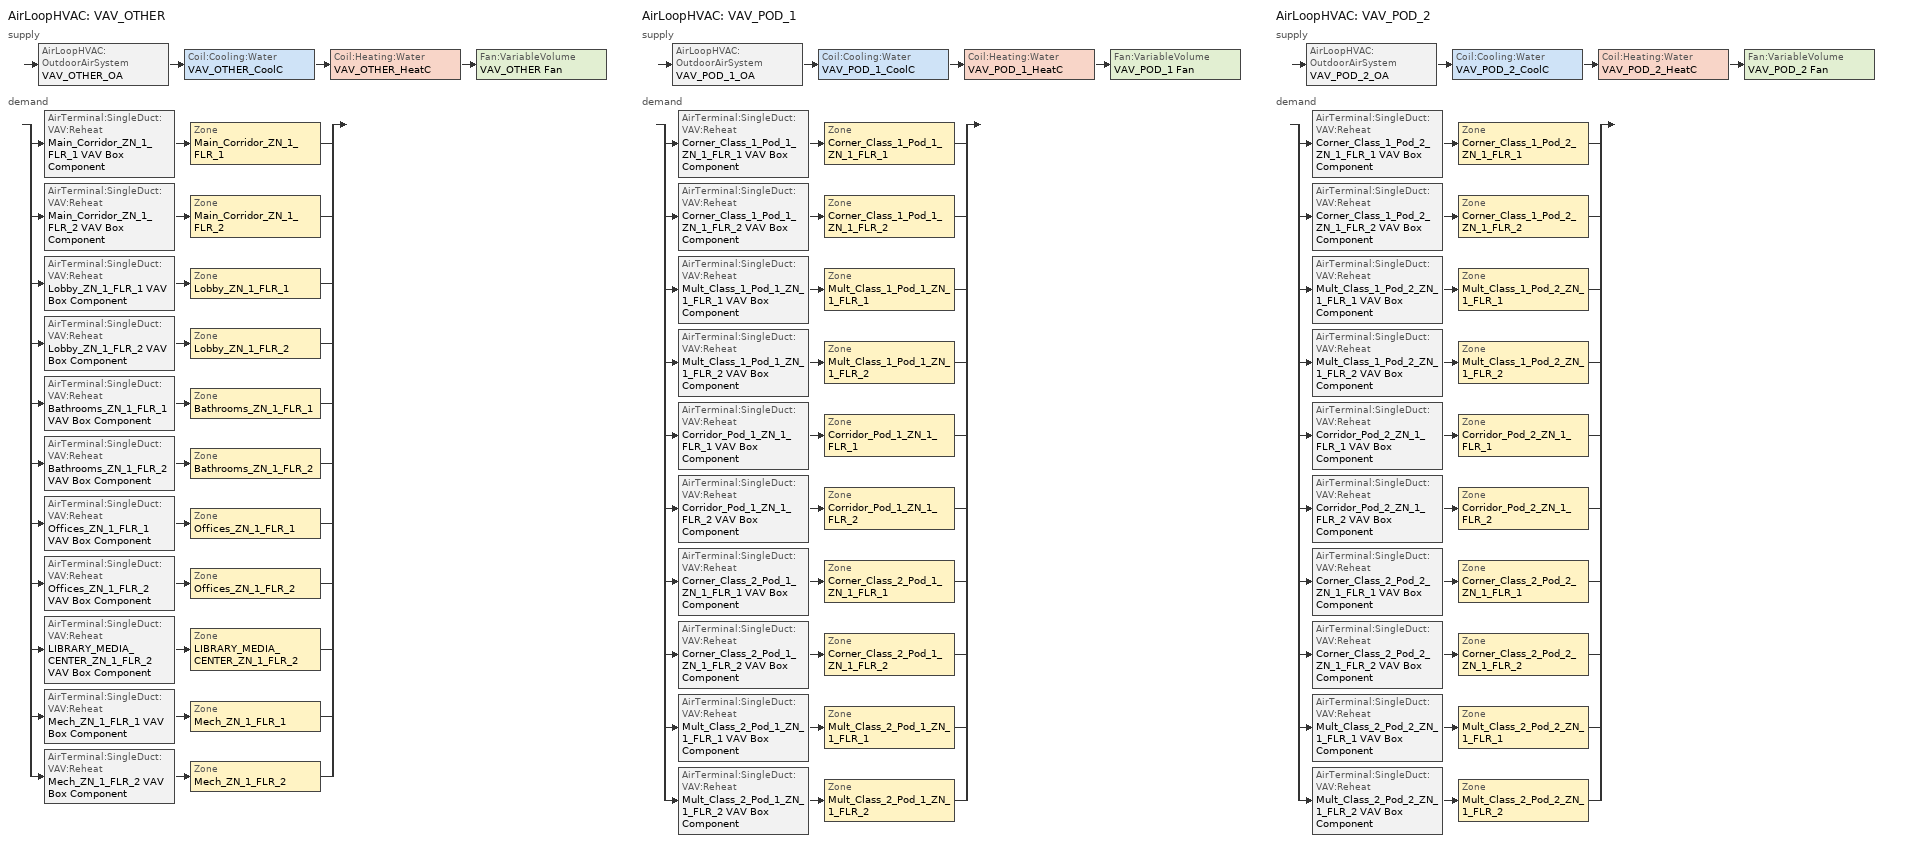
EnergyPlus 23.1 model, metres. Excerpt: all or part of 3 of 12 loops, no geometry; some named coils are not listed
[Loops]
AirLoopHVAC 'VAV_OTHER'
 supply: AirLoopHVAC:OutdoorAirSystem 'VAV_OTHER_OA' > Coil:Cooling:Water 'VAV_OTHER_CoolC' > Coil:Heating:Water 'VAV_OTHER_HeatC' > Fan:VariableVolume 'VAV_OTHER Fan'
 demand: split
  | AirTerminal:SingleDuct:VAV:Reheat 'Main_Corridor_ZN_1_FLR_1 VAV Box Component' > Zone 'Main_Corridor_ZN_1_FLR_1'
  | AirTerminal:SingleDuct:VAV:Reheat 'Main_Corridor_ZN_1_FLR_2 VAV Box Component' > Zone 'Main_Corridor_ZN_1_FLR_2'
  | AirTerminal:SingleDuct:VAV:Reheat 'Lobby_ZN_1_FLR_1 VAV Box Component' > Zone 'Lobby_ZN_1_FLR_1'
  | AirTerminal:SingleDuct:VAV:Reheat 'Lobby_ZN_1_FLR_2 VAV Box Component' > Zone 'Lobby_ZN_1_FLR_2'
  | AirTerminal:SingleDuct:VAV:Reheat 'Bathrooms_ZN_1_FLR_1 VAV Box Component' > Zone 'Bathrooms_ZN_1_FLR_1'
  | AirTerminal:SingleDuct:VAV:Reheat 'Bathrooms_ZN_1_FLR_2 VAV Box Component' > Zone 'Bathrooms_ZN_1_FLR_2'
  | AirTerminal:SingleDuct:VAV:Reheat 'Offices_ZN_1_FLR_1 VAV Box Component' > Zone 'Offices_ZN_1_FLR_1'
  | AirTerminal:SingleDuct:VAV:Reheat 'Offices_ZN_1_FLR_2 VAV Box Component' > Zone 'Offices_ZN_1_FLR_2'
  | AirTerminal:SingleDuct:VAV:Reheat 'LIBRARY_MEDIA_CENTER_ZN_1_FLR_2 VAV Box Component' > Zone 'LIBRARY_MEDIA_CENTER_ZN_1_FLR_2'
  | AirTerminal:SingleDuct:VAV:Reheat 'Mech_ZN_1_FLR_1 VAV Box Component' > Zone 'Mech_ZN_1_FLR_1'
  | AirTerminal:SingleDuct:VAV:Reheat 'Mech_ZN_1_FLR_2 VAV Box Component' > Zone 'Mech_ZN_1_FLR_2'
AirLoopHVAC 'VAV_POD_1'
 supply: AirLoopHVAC:OutdoorAirSystem 'VAV_POD_1_OA' > Coil:Cooling:Water 'VAV_POD_1_CoolC' > Coil:Heating:Water 'VAV_POD_1_HeatC' > Fan:VariableVolume 'VAV_POD_1 Fan'
 demand: split
  | AirTerminal:SingleDuct:VAV:Reheat 'Corner_Class_1_Pod_1_ZN_1_FLR_1 VAV Box Component' > Zone 'Corner_Class_1_Pod_1_ZN_1_FLR_1'
  | AirTerminal:SingleDuct:VAV:Reheat 'Corner_Class_1_Pod_1_ZN_1_FLR_2 VAV Box Component' > Zone 'Corner_Class_1_Pod_1_ZN_1_FLR_2'
  | AirTerminal:SingleDuct:VAV:Reheat 'Mult_Class_1_Pod_1_ZN_1_FLR_1 VAV Box Component' > Zone 'Mult_Class_1_Pod_1_ZN_1_FLR_1'
  | AirTerminal:SingleDuct:VAV:Reheat 'Mult_Class_1_Pod_1_ZN_1_FLR_2 VAV Box Component' > Zone 'Mult_Class_1_Pod_1_ZN_1_FLR_2'
  | AirTerminal:SingleDuct:VAV:Reheat 'Corridor_Pod_1_ZN_1_FLR_1 VAV Box Component' > Zone 'Corridor_Pod_1_ZN_1_FLR_1'
  | AirTerminal:SingleDuct:VAV:Reheat 'Corridor_Pod_1_ZN_1_FLR_2 VAV Box Component' > Zone 'Corridor_Pod_1_ZN_1_FLR_2'
  | AirTerminal:SingleDuct:VAV:Reheat 'Corner_Class_2_Pod_1_ZN_1_FLR_1 VAV Box Component' > Zone 'Corner_Class_2_Pod_1_ZN_1_FLR_1'
  | AirTerminal:SingleDuct:VAV:Reheat 'Corner_Class_2_Pod_1_ZN_1_FLR_2 VAV Box Component' > Zone 'Corner_Class_2_Pod_1_ZN_1_FLR_2'
  | AirTerminal:SingleDuct:VAV:Reheat 'Mult_Class_2_Pod_1_ZN_1_FLR_1 VAV Box Component' > Zone 'Mult_Class_2_Pod_1_ZN_1_FLR_1'
  | AirTerminal:SingleDuct:VAV:Reheat 'Mult_Class_2_Pod_1_ZN_1_FLR_2 VAV Box Component' > Zone 'Mult_Class_2_Pod_1_ZN_1_FLR_2'
AirLoopHVAC 'VAV_POD_2'
 supply: AirLoopHVAC:OutdoorAirSystem 'VAV_POD_2_OA' > Coil:Cooling:Water 'VAV_POD_2_CoolC' > Coil:Heating:Water 'VAV_POD_2_HeatC' > Fan:VariableVolume 'VAV_POD_2 Fan'
 demand: split
  | AirTerminal:SingleDuct:VAV:Reheat 'Corner_Class_1_Pod_2_ZN_1_FLR_1 VAV Box Component' > Zone 'Corner_Class_1_Pod_2_ZN_1_FLR_1'
  | AirTerminal:SingleDuct:VAV:Reheat 'Corner_Class_1_Pod_2_ZN_1_FLR_2 VAV Box Component' > Zone 'Corner_Class_1_Pod_2_ZN_1_FLR_2'
  | AirTerminal:SingleDuct:VAV:Reheat 'Mult_Class_1_Pod_2_ZN_1_FLR_1 VAV Box Component' > Zone 'Mult_Class_1_Pod_2_ZN_1_FLR_1'
  | AirTerminal:SingleDuct:VAV:Reheat 'Mult_Class_1_Pod_2_ZN_1_FLR_2 VAV Box Component' > Zone 'Mult_Class_1_Pod_2_ZN_1_FLR_2'
  | AirTerminal:SingleDuct:VAV:Reheat 'Corridor_Pod_2_ZN_1_FLR_1 VAV Box Component' > Zone 'Corridor_Pod_2_ZN_1_FLR_1'
  | AirTerminal:SingleDuct:VAV:Reheat 'Corridor_Pod_2_ZN_1_FLR_2 VAV Box Component' > Zone 'Corridor_Pod_2_ZN_1_FLR_2'
  | AirTerminal:SingleDuct:VAV:Reheat 'Corner_Class_2_Pod_2_ZN_1_FLR_1 VAV Box Component' > Zone 'Corner_Class_2_Pod_2_ZN_1_FLR_1'
  | AirTerminal:SingleDuct:VAV:Reheat 'Corner_Class_2_Pod_2_ZN_1_FLR_2 VAV Box Component' > Zone 'Corner_Class_2_Pod_2_ZN_1_FLR_2'
  | AirTerminal:SingleDuct:VAV:Reheat 'Mult_Class_2_Pod_2_ZN_1_FLR_1 VAV Box Component' > Zone 'Mult_Class_2_Pod_2_ZN_1_FLR_1'
  | AirTerminal:SingleDuct:VAV:Reheat 'Mult_Class_2_Pod_2_ZN_1_FLR_2 VAV Box Component' > Zone 'Mult_Class_2_Pod_2_ZN_1_FLR_2'
[AirLoopHVAC] Design supply air flow rate=Autosize
VAV_OTHER; VAV_POD_1; VAV_POD_2
[AirTerminal:SingleDuct:VAV:Reheat] Availability schedule=ALWAYS_ON; Convergence tolerance=0.001; Damper heating action=ReverseWithLimits; Maximum air flow rate=Autosize; Maximum flow fraction during reheat=0.5; Maximum hot water or steam flow rate=Autosize; Maximum reheat air temperature=40; Minimum hot water or steam flow rate=0; Zone minimum air flow input method=Constant
Name | Constant minimum air flow fraction | Reheat coil
Bathrooms_ZN_1_FLR_1 VAV Box Component | 0.2 | Bathrooms_ZN_1_FLR_1 VAV Box Reheat Coil
Bathrooms_ZN_1_FLR_2 VAV Box Component | 0.2 | Bathrooms_ZN_1_FLR_2 VAV Box Reheat Coil
Corner_Class_1_Pod_1_ZN_1_FLR_1 VAV Box Component | 0.7 | Corner_Class_1_Pod_1_ZN_1_FLR_1 VAV Box Reheat Coil
Corner_Class_1_Pod_1_ZN_1_FLR_2 VAV Box Component | 0.7 | Corner_Class_1_Pod_1_ZN_1_FLR_2 VAV Box Reheat Coil
Corner_Class_1_Pod_2_ZN_1_FLR_1 VAV Box Component | 0.7 | Corner_Class_1_Pod_2_ZN_1_FLR_1 VAV Box Reheat Coil
Corner_Class_1_Pod_2_ZN_1_FLR_2 VAV Box Component | 0.7 | Corner_Class_1_Pod_2_ZN_1_FLR_2 VAV Box Reheat Coil
Corner_Class_2_Pod_1_ZN_1_FLR_1 VAV Box Component | 0.7 | Corner_Class_2_Pod_1_ZN_1_FLR_1 VAV Box Reheat Coil
Corner_Class_2_Pod_1_ZN_1_FLR_2 VAV Box Component | 0.7 | Corner_Class_2_Pod_1_ZN_1_FLR_2 VAV Box Reheat Coil
Corner_Class_2_Pod_2_ZN_1_FLR_1 VAV Box Component | 0.7 | Corner_Class_2_Pod_2_ZN_1_FLR_1 VAV Box Reheat Coil
Corner_Class_2_Pod_2_ZN_1_FLR_2 VAV Box Component | 0.7 | Corner_Class_2_Pod_2_ZN_1_FLR_2 VAV Box Reheat Coil
Corridor_Pod_1_ZN_1_FLR_1 VAV Box Component | 0.227868 | Corridor_Pod_1_ZN_1_FLR_1 VAV Box Reheat Coil
Corridor_Pod_1_ZN_1_FLR_2 VAV Box Component | 0.2 | Corridor_Pod_1_ZN_1_FLR_2 VAV Box Reheat Coil
Corridor_Pod_2_ZN_1_FLR_1 VAV Box Component | 0.229855 | Corridor_Pod_2_ZN_1_FLR_1 VAV Box Reheat Coil
Corridor_Pod_2_ZN_1_FLR_2 VAV Box Component | 0.2 | Corridor_Pod_2_ZN_1_FLR_2 VAV Box Reheat Coil
LIBRARY_MEDIA_CENTER_ZN_1_FLR_2 VAV Box Component | 0.544613 | LIBRARY_MEDIA_CENTER_ZN_1_FLR_2 VAV Box Reheat Coil
Lobby_ZN_1_FLR_1 VAV Box Component | 0.332601 | Lobby_ZN_1_FLR_1 VAV Box Reheat Coil
Lobby_ZN_1_FLR_2 VAV Box Component | 0.2 | Lobby_ZN_1_FLR_2 VAV Box Reheat Coil
Main_Corridor_ZN_1_FLR_1 VAV Box Component | 0.385235 | Main_Corridor_ZN_1_FLR_1 VAV Box Reheat Coil
Main_Corridor_ZN_1_FLR_2 VAV Box Component | 0.226853 | Main_Corridor_ZN_1_FLR_2 VAV Box Reheat Coil
Mech_ZN_1_FLR_1 VAV Box Component | 0.2 | Mech_ZN_1_FLR_1 VAV Box Reheat Coil
Mech_ZN_1_FLR_2 VAV Box Component | 0.2 | Mech_ZN_1_FLR_2 VAV Box Reheat Coil
Mult_Class_1_Pod_1_ZN_1_FLR_1 VAV Box Component | 0.950339 | Mult_Class_1_Pod_1_ZN_1_FLR_1 VAV Box Reheat Coil
Mult_Class_1_Pod_1_ZN_1_FLR_2 VAV Box Component | 0.7 | Mult_Class_1_Pod_1_ZN_1_FLR_2 VAV Box Reheat Coil
Mult_Class_1_Pod_2_ZN_1_FLR_1 VAV Box Component | 0.992315 | Mult_Class_1_Pod_2_ZN_1_FLR_1 VAV Box Reheat Coil
Mult_Class_1_Pod_2_ZN_1_FLR_2 VAV Box Component | 0.7 | Mult_Class_1_Pod_2_ZN_1_FLR_2 VAV Box Reheat Coil
Mult_Class_2_Pod_1_ZN_1_FLR_1 VAV Box Component | 1 | Mult_Class_2_Pod_1_ZN_1_FLR_1 VAV Box Reheat Coil
Mult_Class_2_Pod_1_ZN_1_FLR_2 VAV Box Component | 0.810322 | Mult_Class_2_Pod_1_ZN_1_FLR_2 VAV Box Reheat Coil
Mult_Class_2_Pod_2_ZN_1_FLR_1 VAV Box Component | 1 | Mult_Class_2_Pod_2_ZN_1_FLR_1 VAV Box Reheat Coil
Mult_Class_2_Pod_2_ZN_1_FLR_2 VAV Box Component | 0.808148 | Mult_Class_2_Pod_2_ZN_1_FLR_2 VAV Box Reheat Coil
Offices_ZN_1_FLR_1 VAV Box Component | 0.344595 | Offices_ZN_1_FLR_1 VAV Box Reheat Coil
Offices_ZN_1_FLR_2 VAV Box Component | 0.223877 | Offices_ZN_1_FLR_2 VAV Box Reheat Coil
[Coil:Cooling:Water] Availability schedule=ALWAYS_ON; Design air flow rate=Autosize; Design inlet air humidity ratio=Autosize; Design inlet air temperature=Autosize; Design inlet water temperature=Autosize; Design outlet air humidity ratio=Autosize; Design outlet air temperature=Autosize; Design water flow rate=Autosize; Heat exchanger configuration=CrossFlow; Type of analysis=SimpleAnalysis
VAV_OTHER_CoolC; VAV_POD_1_CoolC; VAV_POD_2_CoolC
[Coil:Heating:Water] Availability schedule=ALWAYS_ON; Maximum water flow rate=Autosize; Performance input method=UFactorTimesAreaAndDesignWaterFlowRate; Rated capacity=Autosize; Rated inlet air temperature=12.8; Rated inlet water temperature=82.2; Rated outlet air temperature=40; Rated outlet water temperature=71.1; U factor times area value=Autosize
VAV_OTHER_HeatC; VAV_POD_1_HeatC; VAV_POD_2_HeatC
[Controller:MechanicalVentilation] Availability schedule=MinOA_MotorizedDamper_Sched; Demand controlled ventilation=Yes; System outdoor air method=Standard62.1VentilationRateProcedure; Design specification zone air distribution object name 1=Design_Spec_ZAD_1; Design specification zone air distribution object name 2=Design_Spec_ZAD_1; Design specification zone air distribution object name 3=Design_Spec_ZAD_1; Design specification zone air distribution object name 4=Design_Spec_ZAD_1; Design specification zone air distribution object name 5=Design_Spec_ZAD_1; Design specification zone air distribution object name 6=Design_Spec_ZAD_1; Design specification zone air distribution object name 7=Design_Spec_ZAD_1; Design specification zone air distribution object name 8=Design_Spec_ZAD_1; Design specification zone air distribution object name 9=Design_Spec_ZAD_1; Design specification zone air distribution object name 10=Design_Spec_ZAD_1
Name | Zone or zonelist name 1 | Design specification outdoor air object name 1 | Zone or zonelist name 2 | Design specification outdoor air object name 2 | Zone or zonelist name 3 | Design specification outdoor air object name 3 | Zone or zonelist name 4 | Design specification outdoor air object name 4 | Zone or zonelist name 5 | Design specification outdoor air object name 5 | Zone or zonelist name 6 | Design specification outdoor air object name 6 | Zone or zonelist name 7 | Design specification outdoor air object name 7 | Zone or zonelist name 8 | Design specification outdoor air object name 8 | Zone or zonelist name 9 | Design specification outdoor air object name 9 | Zone or zonelist name 10 | Design specification outdoor air object name 10 | Zone or zonelist name 11 | Design specification outdoor air object name 11 | Design specification zone air distribution object name 11
VAV_OTHER_MultiZone | Main_Corridor_ZN_1_FLR_1 | Design_Spec_OA_Corridor | Main_Corridor_ZN_1_FLR_2 | Design_Spec_OA_Corridor | Lobby_ZN_1_FLR_1 | Design_Spec_OA_Lobby | Lobby_ZN_1_FLR_2 | Design_Spec_OA_Lobby | Bathrooms_ZN_1_FLR_1 | Design_Spec_OA_0 | Bathrooms_ZN_1_FLR_2 | Design_Spec_OA_0 | Offices_ZN_1_FLR_1 | Design_Spec_OA_Office | Offices_ZN_1_FLR_2 | Design_Spec_OA_Office | Library_Media_Center_ZN_1_FLR_2 | Design_Spec_OA_Library | Mech_ZN_1_FLR_1 | Design_Spec_OA_0 | Mech_ZN_1_FLR_2 | Design_Spec_OA_0 | Design_Spec_ZAD_1
VAV_POD_1_MultiZone | Corner_Class_1_Pod_1_ZN_1_FLR_1 | Design_Spec_OA_Classroom | Corner_Class_1_Pod_1_ZN_1_FLR_2 | Design_Spec_OA_Classroom | Mult_Class_1_Pod_1_ZN_1_FLR_1 | Design_Spec_OA_Classroom | Mult_Class_1_Pod_1_ZN_1_FLR_2 | Design_Spec_OA_Classroom | Corridor_Pod_1_ZN_1_FLR_1 | Design_Spec_OA_Corridor | Corridor_Pod_1_ZN_1_FLR_2 | Design_Spec_OA_Corridor | Corner_Class_2_Pod_1_ZN_1_FLR_1 | Design_Spec_OA_Classroom | Corner_Class_2_Pod_1_ZN_1_FLR_2 | Design_Spec_OA_Classroom | Mult_Class_2_Pod_1_ZN_1_FLR_1 | Design_Spec_OA_Classroom | Mult_Class_2_Pod_1_ZN_1_FLR_2 | Design_Spec_OA_Classroom
VAV_POD_2_MultiZone | Corner_Class_1_Pod_2_ZN_1_FLR_1 | Design_Spec_OA_Classroom | Corner_Class_1_Pod_2_ZN_1_FLR_2 | Design_Spec_OA_Classroom | Mult_Class_1_Pod_2_ZN_1_FLR_1 | Design_Spec_OA_Classroom | Mult_Class_1_Pod_2_ZN_1_FLR_2 | Design_Spec_OA_Classroom | Corridor_Pod_2_ZN_1_FLR_1 | Design_Spec_OA_Corridor | Corridor_Pod_2_ZN_1_FLR_2 | Design_Spec_OA_Corridor | Corner_Class_2_Pod_2_ZN_1_FLR_1 | Design_Spec_OA_Classroom | Corner_Class_2_Pod_2_ZN_1_FLR_2 | Design_Spec_OA_Classroom | Mult_Class_2_Pod_2_ZN_1_FLR_1 | Design_Spec_OA_Classroom | Mult_Class_2_Pod_2_ZN_1_FLR_2 | Design_Spec_OA_Classroom
[Controller:OutdoorAir] Economizer control action type=ModulateFlow; Economizer control type=DifferentialDryBulb; Maximum outdoor air flow rate=Autosize; Minimum limit type=FixedMinimum; Minimum outdoor air flow rate=0; Minimum outdoor air schedule=MinOA_MotorizedDamper_Sched
Name | Mechanical ventilation controller
VAV_OTHER_OA_Controller | VAV_OTHER_MultiZone
VAV_POD_1_OA_Controller | VAV_POD_1_MultiZone
VAV_POD_2_OA_Controller | VAV_POD_2_MultiZone
[Controller:WaterCoil] Actuator variable=Flow; Control variable=Temperature; Maximum actuated flow=Autosize; Minimum actuated flow=0
Name | Action | Controller convergence tolerance
VAV_OTHER_CoolC_Controller; VAV_POD_1_CoolC_Controller; VAV_POD_2_CoolC_Controller | Reverse
VAV_OTHER_HeatC_Controller; VAV_POD_1_HeatC_Controller; VAV_POD_2_HeatC_Controller | Normal | 0.0001
[DesignSpecification:OutdoorAir]
Name | Outdoor air flow per person | Outdoor air method | Outdoor air flow per zone floor area
Design_Spec_OA_0 | 1e-08 | Sum
Design_Spec_OA_Classroom | 0.00471921 | Sum | 0.000609562
Design_Spec_OA_Corridor; Design_Spec_OA_Lobby | 1e-08 | Sum | 0.000304781
Design_Spec_OA_Library | 1e-08 | Sum | 0.000863546
Design_Spec_OA_Office | 1e-08 | Sum | 0.000431773
SZ DSOA Bathrooms_ZN_1_FLR_1; SZ DSOA Bathrooms_ZN_1_FLR_2; SZ DSOA Mech_ZN_1_FLR_1; SZ DSOA Mech_ZN_1_FLR_2 |  | Flow/Area | 0
SZ DSOA Corner_Class_1_Pod_1_ZN_1_FLR_1; SZ DSOA Corner_Class_1_Pod_1_ZN_1_FLR_2; SZ DSOA Corner_Class_1_Pod_2_ZN_1_FLR_1; SZ DSOA Corner_Class_1_Pod_2_ZN_1_FLR_2; SZ DSOA Corner_Class_2_Pod_1_ZN_1_FLR_1; SZ DSOA Corner_Class_2_Pod_1_ZN_1_FLR_2; SZ DSOA Corner_Class_2_Pod_2_ZN_1_FLR_1; SZ DSOA Corner_Class_2_Pod_2_ZN_1_FLR_2; SZ DSOA Mult_Class_1_Pod_1_ZN_1_FLR_1; SZ DSOA Mult_Class_1_Pod_1_ZN_1_FLR_2; SZ DSOA Mult_Class_1_Pod_2_ZN_1_FLR_1; SZ DSOA Mult_Class_1_Pod_2_ZN_1_FLR_2; SZ DSOA Mult_Class_2_Pod_1_ZN_1_FLR_1; SZ DSOA Mult_Class_2_Pod_1_ZN_1_FLR_2; SZ DSOA Mult_Class_2_Pod_2_ZN_1_FLR_1; SZ DSOA Mult_Class_2_Pod_2_ZN_1_FLR_2 |  | Flow/Area | 0.00238745
SZ DSOA Corridor_Pod_1_ZN_1_FLR_1; SZ DSOA Corridor_Pod_1_ZN_1_FLR_2; SZ DSOA Corridor_Pod_2_ZN_1_FLR_1; SZ DSOA Corridor_Pod_2_ZN_1_FLR_2; SZ DSOA Lobby_ZN_1_FLR_1; SZ DSOA Lobby_ZN_1_FLR_2; SZ DSOA Main_Corridor_ZN_1_FLR_1; SZ DSOA Main_Corridor_ZN_1_FLR_2 |  | Flow/Area | 0.000304781
SZ DSOA LIBRARY_MEDIA_CENTER_ZN_1_FLR_2 |  | Flow/Area | 0.000863546
SZ DSOA Offices_ZN_1_FLR_1; SZ DSOA Offices_ZN_1_FLR_2 |  | Flow/Area | 0.000431773
[DesignSpecification:ZoneAirDistribution]
Design_Spec_ZAD_1: Zone air distribution effectiveness in cooling mode=1; Zone air distribution effectiveness in heating mode=1
[EnergyManagementSystem:InternalVariable] Internal data type=Zone Floor Area
Name | Internal data index key
BATHROOMS_ZN_1_FLR_1_Area | BATHROOMS_ZN_1_FLR_1
BATHROOMS_ZN_1_FLR_2_Area | BATHROOMS_ZN_1_FLR_2
LMC_ZN_1_FLR_2_Area | Library_Media_Center_ZN_1_FLR_2
Lobby_ZN_1_FLR_1_Area | Lobby_ZN_1_FLR_1
Lobby_ZN_1_FLR_2_Area | Lobby_ZN_1_FLR_2
Main_Corridor_ZN_1_FLR_1_Area | Main_Corridor_ZN_1_FLR_1
Main_Corridor_ZN_1_FLR_2_Area | Main_Corridor_ZN_1_FLR_2
Mech_ZN_1_FLR_1_Area | Mech_ZN_1_FLR_1
Mech_ZN_1_FLR_2_Area | Mech_ZN_1_FLR_2
Offices_ZN_1_FLR_1_Area | Offices_ZN_1_FLR_1
Offices_ZN_1_FLR_2_Area | Offices_ZN_1_FLR_2
cCL1_Pod_1_ZN_1_FLR_1_Area | Corner_Class_1_Pod_1_ZN_1_FLR_1
cCL1_Pod_1_ZN_1_FLR_2_Area | Corner_Class_1_Pod_1_ZN_1_FLR_2
cCL1_Pod_2_ZN_1_FLR_1_Area | Corner_Class_1_Pod_2_ZN_1_FLR_1
cCL1_Pod_2_ZN_1_FLR_2_Area | Corner_Class_1_Pod_2_ZN_1_FLR_2
cCL2_Pod_1_ZN_1_FLR_1_Area | Corner_Class_2_Pod_1_ZN_1_FLR_1
cCL2_Pod_1_ZN_1_FLR_2_Area | Corner_Class_2_Pod_1_ZN_1_FLR_2
cCL2_Pod_2_ZN_1_FLR_1_Area | Corner_Class_2_Pod_2_ZN_1_FLR_1
cCL2_Pod_2_ZN_1_FLR_2_Area | Corner_Class_2_Pod_2_ZN_1_FLR_2
cPOD1_ZN_1_FLR_1_Area | Corridor_Pod_1_ZN_1_FLR_1
cPOD1_ZN_1_FLR_2_Area | Corridor_Pod_1_ZN_1_FLR_2
cPOD2_ZN_1_FLR_1_Area | Corridor_Pod_2_ZN_1_FLR_1
cPOD2_ZN_1_FLR_2_Area | Corridor_Pod_2_ZN_1_FLR_2
mCl1_Pod_1_ZN_1_FLR_1_Area | Mult_Class_1_Pod_1_ZN_1_FLR_1
mCl1_Pod_1_ZN_1_FLR_2_Area | Mult_Class_1_Pod_1_ZN_1_FLR_2
mCl1_Pod_2_ZN_1_FLR_1_Area | Mult_Class_1_Pod_2_ZN_1_FLR_1
mCl1_Pod_2_ZN_1_FLR_2_Area | Mult_Class_1_Pod_2_ZN_1_FLR_2
mCl2_Pod_1_ZN_1_FLR_1_Area | Mult_Class_2_Pod_1_ZN_1_FLR_1
mCl2_Pod_1_ZN_1_FLR_2_Area | Mult_Class_2_Pod_1_ZN_1_FLR_2
mCl2_Pod_2_ZN_1_FLR_1_Area | Mult_Class_2_Pod_2_ZN_1_FLR_1
mCl2_Pod_2_ZN_1_FLR_2_Area | Mult_Class_2_Pod_2_ZN_1_FLR_2
[EnergyManagementSystem:Program]
SET_Mech_ZN_1_FLR_2_Light_EMS_Program: SET Mech_ZN_1_FLR_2_LSr_IP=0.093*Mech_ZN_1_FLR_2_LSr/Mech_ZN_1_FLR_2_Area; IF (Mech_ZN_1_FLR_2_OSr <= 0) && (Mech_ZN_1_FLR_2_LSr_IP >= 0.02); SET Mech_ZN_1_FLR_2_LAr = 0.02*Mech_ZN_1_FLR_2_Area/0.09290304; ELSE; SET Mech_ZN_1_FLR_2_LAr = NULL; ENDIF
SET_Offices_ZN_1_FLR_1_Light_EMS_Program: SET Offices_ZN_1_FLR_1_LSr_IP=0.093*Offices_ZN_1_FLR_1_LSr/Offices_ZN_1_FLR_1_Area; IF (Offices_ZN_1_FLR_1_OSr <= 0) && (Offices_ZN_1_FLR_1_LSr_IP >= 0.02); SET Offices_ZN_1_FLR_1_LAr = 0.02*Offices_ZN_1_FLR_1_Area/0.09290304; ELSE; SET Offices_ZN_1_FLR_1_LAr = NULL; ENDIF
SET_Offices_ZN_1_FLR_2_Light_EMS_Program: SET Offices_ZN_1_FLR_2_LSr_IP=0.093*Offices_ZN_1_FLR_2_LSr/Offices_ZN_1_FLR_2_Area; IF (Offices_ZN_1_FLR_2_OSr <= 0) && (Offices_ZN_1_FLR_2_LSr_IP >= 0.02); SET Offices_ZN_1_FLR_2_LAr = 0.02*Offices_ZN_1_FLR_2_Area/0.09290304; ELSE; SET Offices_ZN_1_FLR_2_LAr = NULL; ENDIF
SET_cCL1_Pod_1_ZN_1_FLR_1_Light_EMS_Program: SET cCL1_Pod_1_ZN_1_FLR_1_LSr_IP=0.093*cCL1_Pod_1_ZN_1_FLR_1_LSr/cCL1_Pod_1_ZN_1_FLR_1_Area; IF (cCL1_Pod_1_ZN_1_FLR_1_OSr <= 0) && (cCL1_Pod_1_ZN_1_FLR_1_LSr_IP >= 0.02); SET cCL1_Pod_1_ZN_1_FLR_1_LAr = 0.02*cCL1_Pod_1_ZN_1_FLR_1_Area/0.09290304; ELSE; SET cCL1_Pod_1_ZN_1_FLR_1_LAr = NULL; ENDIF
SET_cCL1_Pod_1_ZN_1_FLR_2_Light_EMS_Program: SET cCL1_Pod_1_ZN_1_FLR_2_LSr_IP=0.093*cCL1_Pod_1_ZN_1_FLR_2_LSr/cCL1_Pod_1_ZN_1_FLR_2_Area; IF (cCL1_Pod_1_ZN_1_FLR_2_OSr <= 0) && (cCL1_Pod_1_ZN_1_FLR_2_LSr_IP >= 0.02); SET cCL1_Pod_1_ZN_1_FLR_2_LAr = 0.02*cCL1_Pod_1_ZN_1_FLR_2_Area/0.09290304; ELSE; SET cCL1_Pod_1_ZN_1_FLR_2_LAr = NULL; ENDIF
SET_cCL1_Pod_2_ZN_1_FLR_1_Light_EMS_Program: SET cCL1_Pod_2_ZN_1_FLR_1_LSr_IP=0.093*cCL1_Pod_2_ZN_1_FLR_1_LSr/cCL1_Pod_2_ZN_1_FLR_1_Area; IF (cCL1_Pod_2_ZN_1_FLR_1_OSr <= 0) && (cCL1_Pod_2_ZN_1_FLR_1_LSr_IP >= 0.02); SET cCL1_Pod_2_ZN_1_FLR_1_LAr = 0.02*cCL1_Pod_2_ZN_1_FLR_1_Area/0.09290304; ELSE; SET cCL1_Pod_2_ZN_1_FLR_1_LAr = NULL; ENDIF
[EnergyManagementSystem:Sensor]
Name | Output variable or output meter index key | Output variable or output meter
BATHROOMS_ZN_1_FLR_1_LSr | BATHROOMS_ZN_1_FLR_1 | Zone Lights Electricity Rate
BATHROOMS_ZN_1_FLR_1_OSr; Lobby_ZN_1_FLR_1_OSr; Main_Corridor_ZN_1_FLR_1_OSr; Mech_ZN_1_FLR_1_OSr; cCL1_Pod_1_ZN_1_FLR_1_OSr; cPOD1_ZN_1_FLR_1_OSr; cPOD2_ZN_1_FLR_1_OSr; cPOD3_ZN_1_FLR_1_OSr | Corner_Class_1_Pod_1_ZN_1_FLR_1 | People Occupant Count
BATHROOMS_ZN_1_FLR_2_LSr | BATHROOMS_ZN_1_FLR_2 | Zone Lights Electricity Rate
BATHROOMS_ZN_1_FLR_2_OSr; Lobby_ZN_1_FLR_2_OSr; Main_Corridor_ZN_1_FLR_2_OSr; Mech_ZN_1_FLR_2_OSr; cCL1_Pod_1_ZN_1_FLR_2_OSr; cPOD1_ZN_1_FLR_2_OSr; cPOD2_ZN_1_FLR_2_OSr; cPOD3_ZN_1_FLR_2_OSr | Corner_Class_1_Pod_1_ZN_1_FLR_2 | People Occupant Count
LMC_ZN_1_FLR_2_LSr | Library_Media_Center_ZN_1_FLR_2 | Zone Lights Electricity Rate
LMC_ZN_1_FLR_2_OSr | Library_Media_Center_ZN_1_FLR_2 | People Occupant Count
Lobby_ZN_1_FLR_1_LSr | Lobby_ZN_1_FLR_1 | Zone Lights Electricity Rate
Lobby_ZN_1_FLR_2_LSr | Lobby_ZN_1_FLR_2 | Zone Lights Electricity Rate
Main_Corridor_ZN_1_FLR_1_LSr | Main_Corridor_ZN_1_FLR_1 | Zone Lights Electricity Rate
Main_Corridor_ZN_1_FLR_2_LSr | Main_Corridor_ZN_1_FLR_2 | Zone Lights Electricity Rate
Mech_ZN_1_FLR_1_LSr | Mech_ZN_1_FLR_1 | Zone Lights Electricity Rate
Mech_ZN_1_FLR_2_LSr | Mech_ZN_1_FLR_2 | Zone Lights Electricity Rate
Offices_ZN_1_FLR_1_LSr | Offices_ZN_1_FLR_1 | Zone Lights Electricity Rate
Offices_ZN_1_FLR_1_OSr | Offices_ZN_1_FLR_1 | People Occupant Count
Offices_ZN_1_FLR_2_LSr | Offices_ZN_1_FLR_2 | Zone Lights Electricity Rate
Offices_ZN_1_FLR_2_OSr | Offices_ZN_1_FLR_2 | People Occupant Count
cCL1_Pod_1_ZN_1_FLR_1_LSr | Corner_Class_1_Pod_1_ZN_1_FLR_1 | Zone Lights Electricity Rate
cCL1_Pod_1_ZN_1_FLR_2_LSr | Corner_Class_1_Pod_1_ZN_1_FLR_2 | Zone Lights Electricity Rate
cCL1_Pod_2_ZN_1_FLR_1_LSr | Corner_Class_1_Pod_2_ZN_1_FLR_1 | Zone Lights Electricity Rate
cCL1_Pod_2_ZN_1_FLR_1_OSr | Corner_Class_1_Pod_2_ZN_1_FLR_1 | People Occupant Count
cCL1_Pod_2_ZN_1_FLR_2_LSr | Corner_Class_1_Pod_2_ZN_1_FLR_2 | Zone Lights Electricity Rate
cCL1_Pod_2_ZN_1_FLR_2_OSr | Corner_Class_1_Pod_2_ZN_1_FLR_2 | People Occupant Count
cCL2_Pod_1_ZN_1_FLR_1_LSr | Corner_Class_2_Pod_1_ZN_1_FLR_1 | Zone Lights Electricity Rate
cCL2_Pod_1_ZN_1_FLR_1_OSr | Corner_Class_2_Pod_1_ZN_1_FLR_1 | People Occupant Count
cCL2_Pod_1_ZN_1_FLR_2_LSr | Corner_Class_2_Pod_1_ZN_1_FLR_2 | Zone Lights Electricity Rate
cCL2_Pod_1_ZN_1_FLR_2_OSr | Corner_Class_2_Pod_1_ZN_1_FLR_2 | People Occupant Count
cCL2_Pod_2_ZN_1_FLR_1_LSr | Corner_Class_2_Pod_2_ZN_1_FLR_1 | Zone Lights Electricity Rate
cCL2_Pod_2_ZN_1_FLR_1_OSr | Corner_Class_2_Pod_2_ZN_1_FLR_1 | People Occupant Count
cCL2_Pod_2_ZN_1_FLR_2_LSr | Corner_Class_2_Pod_2_ZN_1_FLR_2 | Zone Lights Electricity Rate
cCL2_Pod_2_ZN_1_FLR_2_OSr | Corner_Class_2_Pod_2_ZN_1_FLR_2 | People Occupant Count
cPOD1_ZN_1_FLR_1_LSr | Corridor_Pod_1_ZN_1_FLR_1 | Zone Lights Electricity Rate
cPOD1_ZN_1_FLR_2_LSr | Corridor_Pod_1_ZN_1_FLR_2 | Zone Lights Electricity Rate
cPOD2_ZN_1_FLR_1_LSr | Corridor_Pod_2_ZN_1_FLR_1 | Zone Lights Electricity Rate
cPOD2_ZN_1_FLR_2_LSr | Corridor_Pod_2_ZN_1_FLR_2 | Zone Lights Electricity Rate
mCl1_Pod_1_ZN_1_FLR_1_LSr | Mult_Class_1_Pod_1_ZN_1_FLR_1 | Zone Lights Electricity Rate
mCl1_Pod_1_ZN_1_FLR_1_OSr | Mult_Class_1_Pod_1_ZN_1_FLR_1 | People Occupant Count
mCl1_Pod_1_ZN_1_FLR_2_LSr | Mult_Class_1_Pod_1_ZN_1_FLR_2 | Zone Lights Electricity Rate
mCl1_Pod_1_ZN_1_FLR_2_OSr | Mult_Class_1_Pod_1_ZN_1_FLR_2 | People Occupant Count
mCl1_Pod_2_ZN_1_FLR_1_LSr | Mult_Class_1_Pod_2_ZN_1_FLR_1 | Zone Lights Electricity Rate
mCl1_Pod_2_ZN_1_FLR_1_OSr | Mult_Class_1_Pod_2_ZN_1_FLR_1 | People Occupant Count
mCl1_Pod_2_ZN_1_FLR_2_LSr | Mult_Class_1_Pod_2_ZN_1_FLR_2 | Zone Lights Electricity Rate
mCl1_Pod_2_ZN_1_FLR_2_OSr | Mult_Class_1_Pod_2_ZN_1_FLR_2 | People Occupant Count
mCl2_Pod_1_ZN_1_FLR_1_LSr | Mult_Class_2_Pod_1_ZN_1_FLR_1 | Zone Lights Electricity Rate
mCl2_Pod_1_ZN_1_FLR_1_OSr | Mult_Class_2_Pod_1_ZN_1_FLR_1 | People Occupant Count
mCl2_Pod_1_ZN_1_FLR_2_LSr | Mult_Class_2_Pod_1_ZN_1_FLR_2 | Zone Lights Electricity Rate
mCl2_Pod_1_ZN_1_FLR_2_OSr | Mult_Class_2_Pod_1_ZN_1_FLR_2 | People Occupant Count
mCl2_Pod_2_ZN_1_FLR_1_LSr | Mult_Class_2_Pod_2_ZN_1_FLR_1 | Zone Lights Electricity Rate
mCl2_Pod_2_ZN_1_FLR_1_OSr | Mult_Class_2_Pod_2_ZN_1_FLR_1 | People Occupant Count
mCl2_Pod_2_ZN_1_FLR_2_LSr | Mult_Class_2_Pod_2_ZN_1_FLR_2 | Zone Lights Electricity Rate
mCl2_Pod_2_ZN_1_FLR_2_OSr | Mult_Class_2_Pod_2_ZN_1_FLR_2 | People Occupant Count
[Fan:VariableVolume] Availability schedule=HVACOperationSchd; End use subcategory=Fan Energy; Fan power coefficient 1=0.0408; Fan power coefficient 2=0.088; Fan power coefficient 3=-0.0729; Fan power coefficient 4=0.9437; Fan power coefficient 5=0; Fan power minimum flow fraction=0.25; Fan power minimum flow rate input method=Fraction; Maximum flow rate=Autosize; Motor in airstream fraction=1; Pressure rise=1389.42
Name | Fan total efficiency | Motor efficiency
VAV_OTHER Fan | 0.61425 | 0.945
VAV_POD_1 Fan; VAV_POD_2 Fan | 0.6084 | 0.936
[Fan:ZoneExhaust] Availability schedule=Hours_of_operation; End use subcategory=Zone Exhaust Fans; Maximum flow rate=0.283168
Name | Balanced exhaust fraction schedule | Fan total efficiency | Pressure rise
Bathrooms_ZN_1_FLR_1 Exhaust Fan | Bathrooms_ZN_1_FLR_1 Exhaust Fan Balanced Exhaust Fraction Schedule | 0.385 | 125
Bathrooms_ZN_1_FLR_2 Exhaust Fan | Bathrooms_ZN_1_FLR_2 Exhaust Fan Balanced Exhaust Fraction Schedule | 0.385 | 125
Main_Corridor_ZN_1_FLR_1 dummy Exhaust Fan; Main_Corridor_ZN_1_FLR_2 dummy Exhaust Fan |  | 1 | 1e-07
[SetpointManager:MixedAir] Control variable=Temperature
Name | Setpoint node or nodelist
VAV_OTHER_CoolC SAT Manager | VAV_OTHER_CoolC-VAV_OTHER_HeatCNode
VAV_OTHER_HeatC SAT Manager | VAV_OTHER_HeatC-VAV_OTHER FanNode
VAV_OTHER_OAMixed Air Temp Manager | VAV_OTHER_OA-VAV_OTHER_CoolCNode
VAV_POD_1_CoolC SAT Manager | VAV_POD_1_CoolC-VAV_POD_1_HeatCNode
VAV_POD_1_HeatC SAT Manager | VAV_POD_1_HeatC-VAV_POD_1 FanNode
VAV_POD_1_OAMixed Air Temp Manager | VAV_POD_1_OA-VAV_POD_1_CoolCNode
VAV_POD_2_CoolC SAT Manager | VAV_POD_2_CoolC-VAV_POD_2_HeatCNode
VAV_POD_2_HeatC SAT Manager | VAV_POD_2_HeatC-VAV_POD_2 FanNode
VAV_POD_2_OAMixed Air Temp Manager | VAV_POD_2_OA-VAV_POD_2_CoolCNode
[SetpointManager:OutdoorAirReset] Control variable=Temperature; Outdoor high temperature=21.1; Outdoor low temperature=10; Setpoint at outdoor high temperature=12.8; Setpoint at outdoor low temperature=15.6
Name | Setpoint node or nodelist
VAV_OTHER SAT setpoint | VAV_OTHER Supply Equipment Outlet Node
VAV_POD_1 SAT setpoint | VAV_POD_1 Supply Equipment Outlet Node
VAV_POD_2 SAT setpoint | VAV_POD_2 Supply Equipment Outlet Node
[Sizing:System] 100 outdoor air in cooling=No; 100 outdoor air in heating=No; Central cooling capacity control method=OnOff; Central cooling design supply air humidity ratio=0.007; Central cooling design supply air temperature=12.8; Central heating design supply air humidity ratio=0.008; Central heating design supply air temperature=12.8; Central heating maximum system air flow ratio=0.3; Cooling design capacity=Autosize; Cooling design capacity method=CoolingDesignCapacity; Cooling supply air flow rate=0; Cooling supply air flow rate method=DesignDay; Heating design capacity=Autosize; Heating design capacity method=HeatingDesignCapacity; Heating supply air flow rate=0; Heating supply air flow rate method=DesignDay; Precool design humidity ratio=0.008; Precool design temperature=12.8; Preheat design humidity ratio=0.008; Preheat design temperature=7; System outdoor air method=ZoneSum; Type of load to size on=Sensible; Type of zone sum to use=Coincident; Zone maximum outdoor air fraction=1
Name | Design outdoor air flow rate
VAV_POD_1 | 8.28963
VAV_POD_2 | 8.24508
VAV_OTHER | 3.34615
[Sizing:Zone] Account for dedicated outdoor air system=No; Cooling design air flow rate=0; Cooling minimum air flow=0; Cooling minimum air flow fraction=0; Dedicated outdoor air high setpoint temperature for design=Autosize; Dedicated outdoor air low setpoint temperature for design=Autosize; Dedicated outdoor air system control strategy=NeutralSupplyAir; Heating design air flow method=DesignDay; Heating design air flow rate=0; Zone cooling design supply air humidity ratio=0.007; Zone cooling design supply air temperature=12.8; Zone cooling design supply air temperature input method=SupplyAirTemperature; Zone cooling sizing factor=0; Zone heating design supply air humidity ratio=0.008; Zone heating design supply air temperature=40; Zone heating design supply air temperature input method=SupplyAirTemperature; Zone heating sizing factor=0
Name | Cooling design air flow method | Design specification outdoor air object
Corner_Class_1_Pod_1_ZN_1_FLR_1 | DesignDay | SZ DSOA Corner_Class_1_Pod_1_ZN_1_FLR_1
Corner_Class_1_Pod_1_ZN_1_FLR_2 | DesignDay | SZ DSOA Corner_Class_1_Pod_1_ZN_1_FLR_2
Mult_Class_1_Pod_1_ZN_1_FLR_1 | DesignDay | SZ DSOA Mult_Class_1_Pod_1_ZN_1_FLR_1
Mult_Class_1_Pod_1_ZN_1_FLR_2 | DesignDay | SZ DSOA Mult_Class_1_Pod_1_ZN_1_FLR_2
Corridor_Pod_1_ZN_1_FLR_1 | DesignDay | SZ DSOA Corridor_Pod_1_ZN_1_FLR_1
Corridor_Pod_1_ZN_1_FLR_2 | DesignDay | SZ DSOA Corridor_Pod_1_ZN_1_FLR_2
Corner_Class_2_Pod_1_ZN_1_FLR_1 | DesignDay | SZ DSOA Corner_Class_2_Pod_1_ZN_1_FLR_1
Corner_Class_2_Pod_1_ZN_1_FLR_2 | DesignDay | SZ DSOA Corner_Class_2_Pod_1_ZN_1_FLR_2
Mult_Class_2_Pod_1_ZN_1_FLR_1 | DesignDay | SZ DSOA Mult_Class_2_Pod_1_ZN_1_FLR_1
Mult_Class_2_Pod_1_ZN_1_FLR_2 | DesignDay | SZ DSOA Mult_Class_2_Pod_1_ZN_1_FLR_2
Corner_Class_1_Pod_2_ZN_1_FLR_1 | DesignDay | SZ DSOA Corner_Class_1_Pod_2_ZN_1_FLR_1
Corner_Class_1_Pod_2_ZN_1_FLR_2 | DesignDay | SZ DSOA Corner_Class_1_Pod_2_ZN_1_FLR_2
Mult_Class_1_Pod_2_ZN_1_FLR_1 | DesignDay | SZ DSOA Mult_Class_1_Pod_2_ZN_1_FLR_1
Mult_Class_1_Pod_2_ZN_1_FLR_2 | DesignDay | SZ DSOA Mult_Class_1_Pod_2_ZN_1_FLR_2
Corridor_Pod_2_ZN_1_FLR_1 | DesignDay | SZ DSOA Corridor_Pod_2_ZN_1_FLR_1
Corridor_Pod_2_ZN_1_FLR_2 | DesignDay | SZ DSOA Corridor_Pod_2_ZN_1_FLR_2
Corner_Class_2_Pod_2_ZN_1_FLR_1 | DesignDay | SZ DSOA Corner_Class_2_Pod_2_ZN_1_FLR_1
Corner_Class_2_Pod_2_ZN_1_FLR_2 | DesignDay | SZ DSOA Corner_Class_2_Pod_2_ZN_1_FLR_2
Mult_Class_2_Pod_2_ZN_1_FLR_1 | DesignDay | SZ DSOA Mult_Class_2_Pod_2_ZN_1_FLR_1
Mult_Class_2_Pod_2_ZN_1_FLR_2 | DesignDay | SZ DSOA Mult_Class_2_Pod_2_ZN_1_FLR_2
Main_Corridor_ZN_1_FLR_1 | DesignDay | SZ DSOA Main_Corridor_ZN_1_FLR_1
Main_Corridor_ZN_1_FLR_2 | DesignDay | SZ DSOA Main_Corridor_ZN_1_FLR_2
Lobby_ZN_1_FLR_1 | DesignDay | SZ DSOA Lobby_ZN_1_FLR_1
Lobby_ZN_1_FLR_2 | DesignDay | SZ DSOA Lobby_ZN_1_FLR_2
Bathrooms_ZN_1_FLR_1 | DesignDayWithLimit | SZ DSOA Bathrooms_ZN_1_FLR_1
Bathrooms_ZN_1_FLR_2 | DesignDayWithLimit | SZ DSOA Bathrooms_ZN_1_FLR_2
Offices_ZN_1_FLR_1 | DesignDay | SZ DSOA Offices_ZN_1_FLR_1
Offices_ZN_1_FLR_2 | DesignDay | SZ DSOA Offices_ZN_1_FLR_2
LIBRARY_MEDIA_CENTER_ZN_1_FLR_2 | DesignDay | SZ DSOA LIBRARY_MEDIA_CENTER_ZN_1_FLR_2
Mech_ZN_1_FLR_1 | DesignDay | SZ DSOA Mech_ZN_1_FLR_1
Mech_ZN_1_FLR_2 | DesignDay | SZ DSOA Mech_ZN_1_FLR_2
[ThermostatSetpoint:DualSetpoint]
Name | Cooling setpoint temperature schedule | Heating setpoint temperature schedule
Bathrooms_ZN_1_FLR_1 DualSPSched; Bathrooms_ZN_1_FLR_2 DualSPSched; Mech_ZN_1_FLR_1 DualSPSched; Mech_ZN_1_FLR_2 DualSPSched | CLGSETP_SCH_setup | HTGSETP_SCH_Setback
Corner_Class_1_Pod_1_ZN_1_FLR_1 DualSPSched; Corner_Class_1_Pod_1_ZN_1_FLR_2 DualSPSched; Corner_Class_1_Pod_2_ZN_1_FLR_1 DualSPSched; Corner_Class_1_Pod_2_ZN_1_FLR_2 DualSPSched; Corner_Class_2_Pod_1_ZN_1_FLR_1 DualSPSched; Corner_Class_2_Pod_1_ZN_1_FLR_2 DualSPSched; Corner_Class_2_Pod_2_ZN_1_FLR_1 DualSPSched; Corner_Class_2_Pod_2_ZN_1_FLR_2 DualSPSched; Corridor_Pod_1_ZN_1_FLR_1 DualSPSched; Corridor_Pod_1_ZN_1_FLR_2 DualSPSched; Corridor_Pod_2_ZN_1_FLR_1 DualSPSched; Corridor_Pod_2_ZN_1_FLR_2 DualSPSched; LIBRARY_MEDIA_CENTER_ZN_1_FLR_2 DualSPSched; Lobby_ZN_1_FLR_1 DualSPSched; Lobby_ZN_1_FLR_2 DualSPSched; Main_Corridor_ZN_1_FLR_1 DualSPSched; Main_Corridor_ZN_1_FLR_2 DualSPSched; Mult_Class_1_Pod_1_ZN_1_FLR_1 DualSPSched; Mult_Class_1_Pod_1_ZN_1_FLR_2 DualSPSched; Mult_Class_1_Pod_2_ZN_1_FLR_1 DualSPSched; Mult_Class_1_Pod_2_ZN_1_FLR_2 DualSPSched; Mult_Class_2_Pod_1_ZN_1_FLR_1 DualSPSched; Mult_Class_2_Pod_1_ZN_1_FLR_2 DualSPSched; Mult_Class_2_Pod_2_ZN_1_FLR_1 DualSPSched; Mult_Class_2_Pod_2_ZN_1_FLR_2 DualSPSched; Offices_ZN_1_FLR_1 DualSPSched; Offices_ZN_1_FLR_2 DualSPSched | CLGSETP_SCH_YES_OPTIMUM | HTGSETP_SCH_YES_OPTIMUM
[ZoneControl:Thermostat] Control type schedule=Dual Zone Control Type Sched
Name | Zone or zonelist | Control 1
Bathrooms_ZN_1_FLR_1 Thermostat | Bathrooms_ZN_1_FLR_1 | Bathrooms_ZN_1_FLR_1 DualSPSched
Bathrooms_ZN_1_FLR_2 Thermostat | Bathrooms_ZN_1_FLR_2 | Bathrooms_ZN_1_FLR_2 DualSPSched
Corner_Class_1_Pod_1_ZN_1_FLR_1 Thermostat | Corner_Class_1_Pod_1_ZN_1_FLR_1 | Corner_Class_1_Pod_1_ZN_1_FLR_1 DualSPSched
Corner_Class_1_Pod_1_ZN_1_FLR_2 Thermostat | Corner_Class_1_Pod_1_ZN_1_FLR_2 | Corner_Class_1_Pod_1_ZN_1_FLR_2 DualSPSched
Corner_Class_1_Pod_2_ZN_1_FLR_1 Thermostat | Corner_Class_1_Pod_2_ZN_1_FLR_1 | Corner_Class_1_Pod_2_ZN_1_FLR_1 DualSPSched
Corner_Class_1_Pod_2_ZN_1_FLR_2 Thermostat | Corner_Class_1_Pod_2_ZN_1_FLR_2 | Corner_Class_1_Pod_2_ZN_1_FLR_2 DualSPSched
Corner_Class_2_Pod_1_ZN_1_FLR_1 Thermostat | Corner_Class_2_Pod_1_ZN_1_FLR_1 | Corner_Class_2_Pod_1_ZN_1_FLR_1 DualSPSched
Corner_Class_2_Pod_1_ZN_1_FLR_2 Thermostat | Corner_Class_2_Pod_1_ZN_1_FLR_2 | Corner_Class_2_Pod_1_ZN_1_FLR_2 DualSPSched
Corner_Class_2_Pod_2_ZN_1_FLR_1 Thermostat | Corner_Class_2_Pod_2_ZN_1_FLR_1 | Corner_Class_2_Pod_2_ZN_1_FLR_1 DualSPSched
Corner_Class_2_Pod_2_ZN_1_FLR_2 Thermostat | Corner_Class_2_Pod_2_ZN_1_FLR_2 | Corner_Class_2_Pod_2_ZN_1_FLR_2 DualSPSched
Corridor_Pod_1_ZN_1_FLR_1 Thermostat | Corridor_Pod_1_ZN_1_FLR_1 | Corridor_Pod_1_ZN_1_FLR_1 DualSPSched
Corridor_Pod_1_ZN_1_FLR_2 Thermostat | Corridor_Pod_1_ZN_1_FLR_2 | Corridor_Pod_1_ZN_1_FLR_2 DualSPSched
Corridor_Pod_2_ZN_1_FLR_1 Thermostat | Corridor_Pod_2_ZN_1_FLR_1 | Corridor_Pod_2_ZN_1_FLR_1 DualSPSched
Corridor_Pod_2_ZN_1_FLR_2 Thermostat | Corridor_Pod_2_ZN_1_FLR_2 | Corridor_Pod_2_ZN_1_FLR_2 DualSPSched
LIBRARY_MEDIA_CENTER_ZN_1_FLR_2 Thermostat | LIBRARY_MEDIA_CENTER_ZN_1_FLR_2 | LIBRARY_MEDIA_CENTER_ZN_1_FLR_2 DualSPSched
Lobby_ZN_1_FLR_1 Thermostat | Lobby_ZN_1_FLR_1 | Lobby_ZN_1_FLR_1 DualSPSched
Lobby_ZN_1_FLR_2 Thermostat | Lobby_ZN_1_FLR_2 | Lobby_ZN_1_FLR_2 DualSPSched
Main_Corridor_ZN_1_FLR_1 Thermostat | Main_Corridor_ZN_1_FLR_1 | Main_Corridor_ZN_1_FLR_1 DualSPSched
Main_Corridor_ZN_1_FLR_2 Thermostat | Main_Corridor_ZN_1_FLR_2 | Main_Corridor_ZN_1_FLR_2 DualSPSched
Mech_ZN_1_FLR_1 Thermostat | Mech_ZN_1_FLR_1 | Mech_ZN_1_FLR_1 DualSPSched
Mech_ZN_1_FLR_2 Thermostat | Mech_ZN_1_FLR_2 | Mech_ZN_1_FLR_2 DualSPSched
Mult_Class_1_Pod_1_ZN_1_FLR_1 Thermostat | Mult_Class_1_Pod_1_ZN_1_FLR_1 | Mult_Class_1_Pod_1_ZN_1_FLR_1 DualSPSched
Mult_Class_1_Pod_1_ZN_1_FLR_2 Thermostat | Mult_Class_1_Pod_1_ZN_1_FLR_2 | Mult_Class_1_Pod_1_ZN_1_FLR_2 DualSPSched
Mult_Class_1_Pod_2_ZN_1_FLR_1 Thermostat | Mult_Class_1_Pod_2_ZN_1_FLR_1 | Mult_Class_1_Pod_2_ZN_1_FLR_1 DualSPSched
Mult_Class_1_Pod_2_ZN_1_FLR_2 Thermostat | Mult_Class_1_Pod_2_ZN_1_FLR_2 | Mult_Class_1_Pod_2_ZN_1_FLR_2 DualSPSched
Mult_Class_2_Pod_1_ZN_1_FLR_1 Thermostat | Mult_Class_2_Pod_1_ZN_1_FLR_1 | Mult_Class_2_Pod_1_ZN_1_FLR_1 DualSPSched
Mult_Class_2_Pod_1_ZN_1_FLR_2 Thermostat | Mult_Class_2_Pod_1_ZN_1_FLR_2 | Mult_Class_2_Pod_1_ZN_1_FLR_2 DualSPSched
Mult_Class_2_Pod_2_ZN_1_FLR_1 Thermostat | Mult_Class_2_Pod_2_ZN_1_FLR_1 | Mult_Class_2_Pod_2_ZN_1_FLR_1 DualSPSched
Mult_Class_2_Pod_2_ZN_1_FLR_2 Thermostat | Mult_Class_2_Pod_2_ZN_1_FLR_2 | Mult_Class_2_Pod_2_ZN_1_FLR_2 DualSPSched
Offices_ZN_1_FLR_1 Thermostat | Offices_ZN_1_FLR_1 | Offices_ZN_1_FLR_1 DualSPSched
Offices_ZN_1_FLR_2 Thermostat | Offices_ZN_1_FLR_2 | Offices_ZN_1_FLR_2 DualSPSched
[Zone equipment]
Bathrooms_ZN_1_FLR_1: Bathrooms_ZN_1_FLR_1 Exhaust Fan, Bathrooms_ZN_1_FLR_1 VAV Box Component
Bathrooms_ZN_1_FLR_2: Bathrooms_ZN_1_FLR_2 Exhaust Fan, Bathrooms_ZN_1_FLR_2 VAV Box Component
Corner_Class_1_Pod_1_ZN_1_FLR_1: Corner_Class_1_Pod_1_ZN_1_FLR_1 VAV Box Component
Corner_Class_1_Pod_1_ZN_1_FLR_2: Corner_Class_1_Pod_1_ZN_1_FLR_2 VAV Box Component
Corner_Class_1_Pod_2_ZN_1_FLR_1: Corner_Class_1_Pod_2_ZN_1_FLR_1 VAV Box Component
Corner_Class_1_Pod_2_ZN_1_FLR_2: Corner_Class_1_Pod_2_ZN_1_FLR_2 VAV Box Component
Corner_Class_2_Pod_1_ZN_1_FLR_1: Corner_Class_2_Pod_1_ZN_1_FLR_1 VAV Box Component
Corner_Class_2_Pod_1_ZN_1_FLR_2: Corner_Class_2_Pod_1_ZN_1_FLR_2 VAV Box Component
Corner_Class_2_Pod_2_ZN_1_FLR_1: Corner_Class_2_Pod_2_ZN_1_FLR_1 VAV Box Component
Corner_Class_2_Pod_2_ZN_1_FLR_2: Corner_Class_2_Pod_2_ZN_1_FLR_2 VAV Box Component
Corridor_Pod_1_ZN_1_FLR_1: Corridor_Pod_1_ZN_1_FLR_1 VAV Box Component
Corridor_Pod_1_ZN_1_FLR_2: Corridor_Pod_1_ZN_1_FLR_2 VAV Box Component
Corridor_Pod_2_ZN_1_FLR_1: Corridor_Pod_2_ZN_1_FLR_1 VAV Box Component
Corridor_Pod_2_ZN_1_FLR_2: Corridor_Pod_2_ZN_1_FLR_2 VAV Box Component
LIBRARY_MEDIA_CENTER_ZN_1_FLR_2: LIBRARY_MEDIA_CENTER_ZN_1_FLR_2 VAV Box Component
Lobby_ZN_1_FLR_1: Lobby_ZN_1_FLR_1 VAV Box Component
Lobby_ZN_1_FLR_2: Lobby_ZN_1_FLR_2 VAV Box Component
Main_Corridor_ZN_1_FLR_1: Main_Corridor_ZN_1_FLR_1 dummy Exhaust Fan, Main_Corridor_ZN_1_FLR_1 VAV Box Component
Main_Corridor_ZN_1_FLR_2: Main_Corridor_ZN_1_FLR_2 dummy Exhaust Fan, Main_Corridor_ZN_1_FLR_2 VAV Box Component
Mech_ZN_1_FLR_1: Mech_ZN_1_FLR_1 VAV Box Component
Mech_ZN_1_FLR_2: Mech_ZN_1_FLR_2 VAV Box Component
Mult_Class_1_Pod_1_ZN_1_FLR_1: Mult_Class_1_Pod_1_ZN_1_FLR_1 VAV Box Component
Mult_Class_1_Pod_1_ZN_1_FLR_2: Mult_Class_1_Pod_1_ZN_1_FLR_2 VAV Box Component
Mult_Class_1_Pod_2_ZN_1_FLR_1: Mult_Class_1_Pod_2_ZN_1_FLR_1 VAV Box Component
Mult_Class_1_Pod_2_ZN_1_FLR_2: Mult_Class_1_Pod_2_ZN_1_FLR_2 VAV Box Component
Mult_Class_2_Pod_1_ZN_1_FLR_1: Mult_Class_2_Pod_1_ZN_1_FLR_1 VAV Box Component
Mult_Class_2_Pod_1_ZN_1_FLR_2: Mult_Class_2_Pod_1_ZN_1_FLR_2 VAV Box Component
Mult_Class_2_Pod_2_ZN_1_FLR_1: Mult_Class_2_Pod_2_ZN_1_FLR_1 VAV Box Component
Mult_Class_2_Pod_2_ZN_1_FLR_2: Mult_Class_2_Pod_2_ZN_1_FLR_2 VAV Box Component
Offices_ZN_1_FLR_1: Offices_ZN_1_FLR_1 VAV Box Component
Offices_ZN_1_FLR_2: Offices_ZN_1_FLR_2 VAV Box Component
[Schedule:Compact]
ALWAYS_ON: Through: 12/31, For: AllDays, Until: 24:00, 1
Bathrooms_ZN_1_FLR_1 Exhaust Fan Balanced Exhaust Fraction Schedule; Bathrooms_ZN_1_FLR_2 Exhaust Fan Balanced Exhaust Fraction Schedule; HVACOperationSchd; Hours_of_operation: Through: 12/31, For: Weekdays SummerDesignDay WinterDesignDay, Until: 07:00, 0, Until: 21:00, 1, Until: 24:00, 0, For: WeekEnds Holidays AllOtherDays, Until: 24:00, 0
CLGSETP_SCH_Setup: Through: 12/31, For: SummerDesignDay, Until: 24:00, 24, For: WinterDesignDay, Until: 24:00, 29.44, For: Weekdays, Until: 24:00, 29.44, For: WeekEnds Holidays AllOtherDays, Until: 09:00, 29.44, Until: 19:00, 29.44, Until: 24:00, 29.44
CLGSETP_SCH_YES_OPTIMUM: Through: 12/31, For: SummerDesignDay, Until: 24:00, 24, For: WinterDesignDay, Until: 24:00, 29.44, For: Weekdays, Until: 06:00, 29.44, Until: 07:00, 27.8, Until: 08:00, 25.6, Until: 21:00, 24, Until: 24:00, 29.44, For: WeekEnds Holidays AllOtherDays, Until: 24:00, 29.44
Dual Zone Control Type Sched: Through: 12/31, For: AllDays, Until: 24:00, 4
HTGSETP_SCH_Setback: Through: 12/31, For: SummerDesignDay, Until: 24:00, 15.6, For: WinterDesignDay, Until: 24:00, 21, For: Weekdays, Until: 09:00, 15.6, Until: 21:00, 15.6, Until: 24:00, 15.6, For: WeekEnds Holidays AllOtherDays, Until: 24:00, 15.6
HTGSETP_SCH_YES_OPTIMUM: Through: 12/31, For: SummerDesignDay, Until: 24:00, 15.6, For: WinterDesignDay, Until: 24:00, 21, For: Weekdays, Until: 06:00, 15.6, Until: 07:00, 17.8, Until: 08:00, 20, Until: 21:00, 21, Until: 24:00, 15.6, For: WeekEnds Holidays AllOtherDays, Until: 24:00, 15.6
MinOA_MotorizedDamper_Sched: Through: 12/31, For: Weekdays SummerDesignDay WinterDesignDay, Until: 08:00, 0, Until: 21:00, 1, Until: 24:00, 0, For: WeekEnds Holidays AllOtherDays, Until: 24:00, 0
